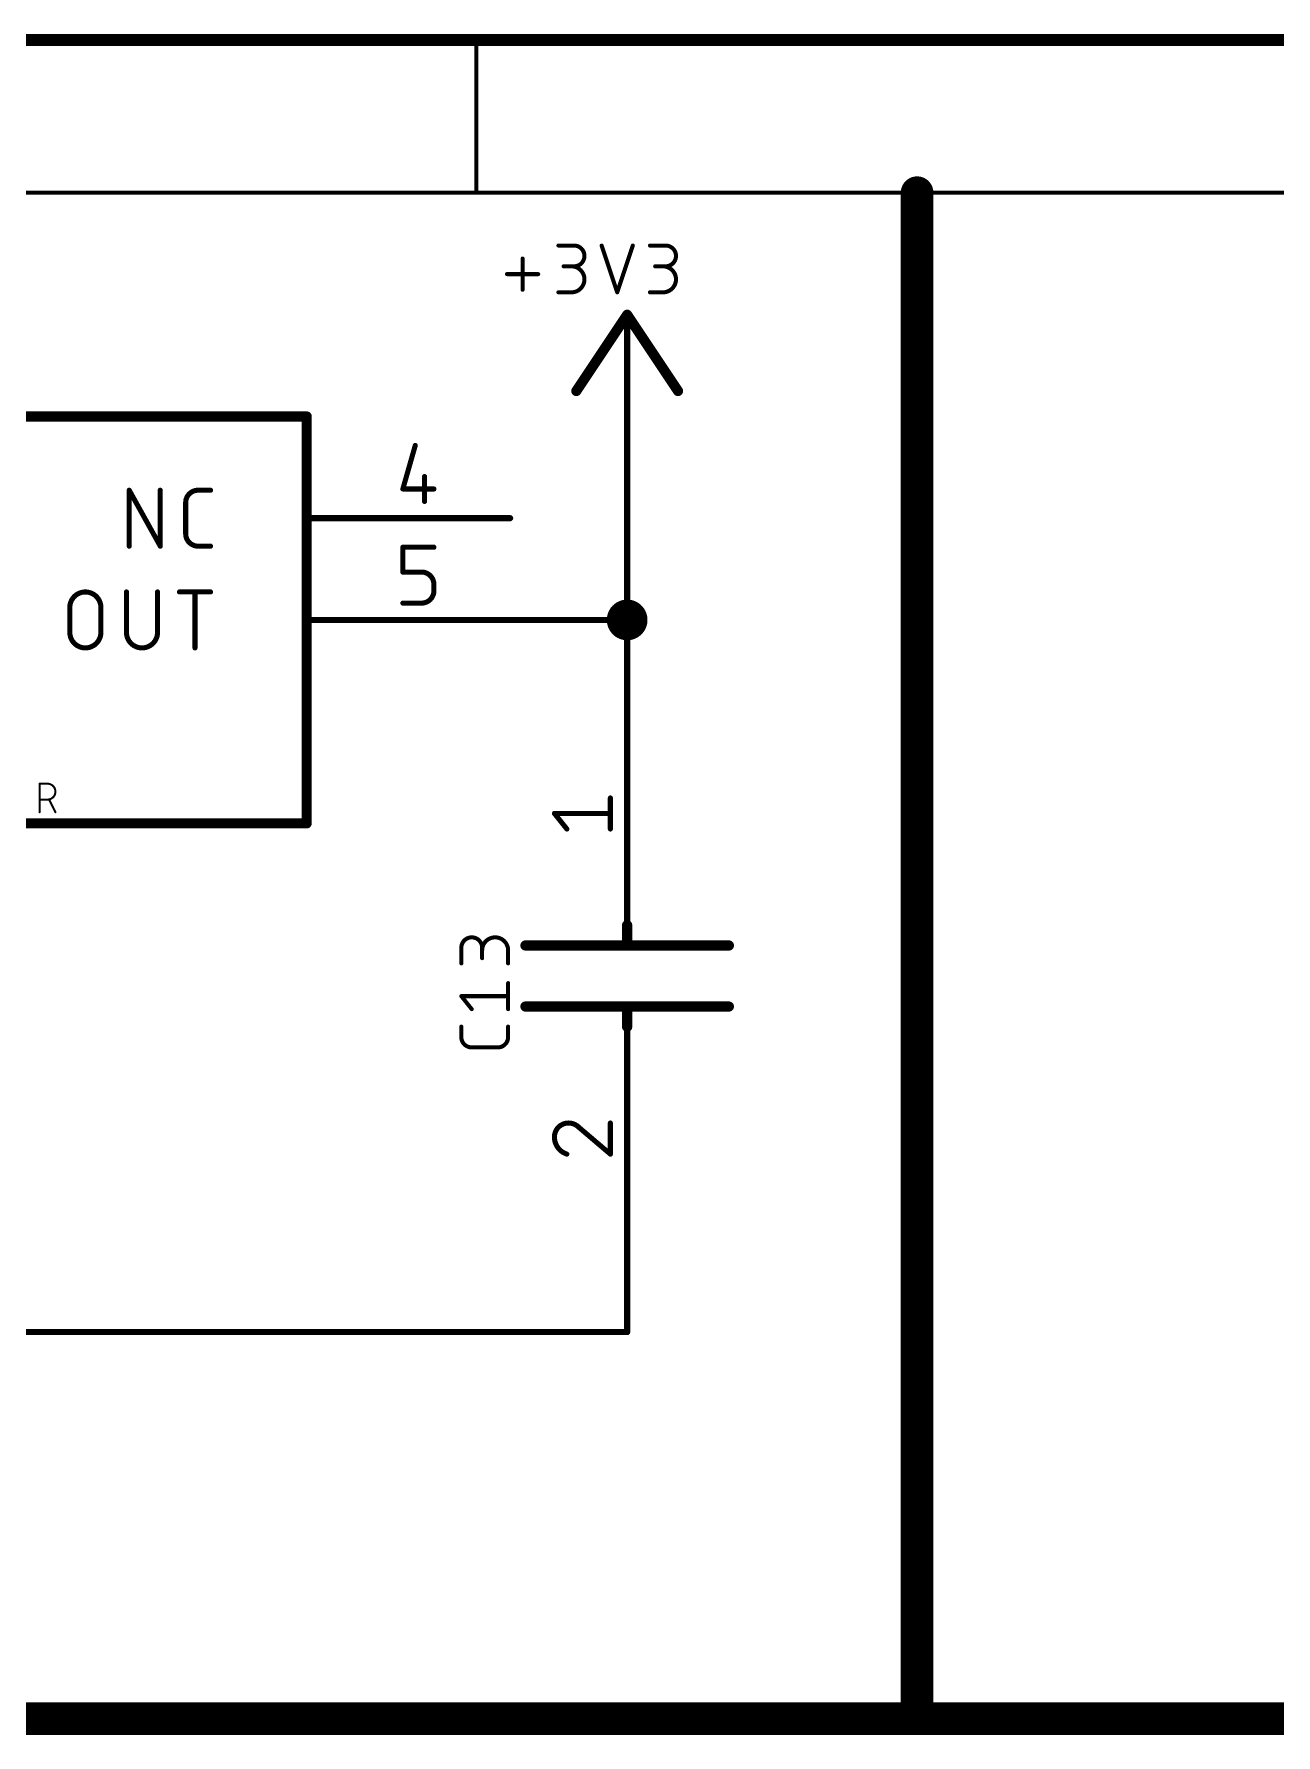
# Model space of a CAD drawing. Extents: x 0 to 261, y -15 to 164.
# Drawn here: x 77.01 to 108.02, y 121.51 to 163.98 of the extents above; entities that cross this region are included whole.
import ezdxf

# ---------------------------------------------------------------- set-up
doc = ezdxf.new("R2010")
doc.units = 0
for name, color, linetype in [('91', 110, 'CONTINUOUS'), ('94', 12, 'CONTINUOUS'), ('95', 253, 'CONTINUOUS'), ('96', 253, 'CONTINUOUS')]:
    doc.layers.add(name, color=color, linetype=linetype)

msp = doc.modelspace()

# ---------------------------------------------------------------- linework, layer by layer
at = {"layer": '91', "const_width": 0.1524}
for points in [[(91.821, 154.432), (91.821, 149.352)], [(88.9, 149.352), (91.821, 149.352)], [(91.821, 149.352), (91.821, 146.812)], [(91.821, 134.112), (91.821, 131.572)], [(91.821, 131.572), (58.801, 131.572)]]:
    msp.add_lwpolyline(points, dxfattribs=at)
at = {"layer": '91'}
for points, const_width in [([(91.8591, 154.432, 1), (91.7829, 154.432)], 0.0762), ([(91.821, 149.098, 1), (91.821, 149.606, 1), (91.821, 149.098)], 0.508), ([(88.9, 149.3901, 1), (88.9, 149.3139)], 0.0762), ([(91.8591, 149.352, 1), (91.7829, 149.352)], 0.0762), ([(91.7829, 149.352, 1), (91.8591, 149.352)], 0.0762), ([(91.821, 149.3139, 1), (91.821, 149.3901)], 0.0762), ([(91.7829, 146.812, 1), (91.8591, 146.812)], 0.0762), ([(91.8591, 134.112, 1), (91.7829, 134.112)], 0.0762), ([(91.821, 131.5339, 1), (91.821, 131.6101)], 0.0762), ([(91.7829, 131.572, 1), (91.8591, 131.572)], 0.0762)]:
    msp.add_lwpolyline(points, format="xyb", dxfattribs=dict(at, const_width=const_width))
at = {"layer": '94'}
for points, const_width in [([(260.35, 163.83), (0, 163.83)], 0.3), ([(88.0533, 163.83), (88.0533, 160.02)], 0.1), ([(256.54, 160.02), (3.81, 160.02)], 0.1), ([(91.821, 156.972), (90.551, 155.067)], 0.254), ([(93.091, 155.067), (91.821, 156.972)], 0.254), ([(91.821, 154.432), (91.821, 156.972)], 0.1524), ([(68.58, 154.432), (83.82, 154.432)], 0.254), ([(83.82, 144.272), (83.82, 154.432)], 0.254), ([(88.9, 151.892), (83.82, 151.892)], 0.1524), ([(88.9, 149.352), (83.82, 149.352)], 0.1524), ([(91.821, 146.812), (91.821, 141.732)], 0.1524), ([(83.82, 144.272), (68.58, 144.272)], 0.254), ([(91.821, 141.732), (91.821, 141.224)], 0.254), ([(94.361, 141.224), (89.281, 141.224)], 0.254), ([(94.361, 139.7), (89.281, 139.7)], 0.254), ([(91.821, 139.7), (91.821, 139.192)], 0.254), ([(91.821, 134.112), (91.821, 139.192)], 0.1524)]:
    msp.add_lwpolyline(points, dxfattribs=dict(at, const_width=const_width))
for points, const_width in [([(88.0783, 163.83, 1), (88.0283, 163.83)], 0.05), ([(88.0283, 160.02, 1), (88.0783, 160.02)], 0.05), ([(91.8738, 157.0072, 1), (91.7682, 156.9368)], 0.127), ([(91.8738, 156.9368, 1), (91.7682, 157.0072)], 0.127), ([(91.8591, 156.972, 1), (91.7829, 156.972)], 0.0762), ([(90.4982, 155.1022, 1), (90.6038, 155.0318)], 0.127), ([(93.0382, 155.0318, 1), (93.1438, 155.1022)], 0.127), ([(83.8835, 154.432, 1), (83.7565, 154.432)], 0.127), ([(83.82, 154.3685, 1), (83.82, 154.4955)], 0.127), ([(91.7829, 154.432, 1), (91.8591, 154.432)], 0.0762), ([(83.82, 151.9301, 1), (83.82, 151.8539)], 0.0762), ([(88.9, 151.8539, 1), (88.9, 151.9301)], 0.0762), ([(83.82, 149.3901, 1), (83.82, 149.3139)], 0.0762), ([(88.9, 149.3139, 1), (88.9, 149.3901)], 0.0762), ([(91.8591, 146.812, 1), (91.7829, 146.812)], 0.0762), ([(83.82, 144.2085, 1), (83.82, 144.3355)], 0.127), ([(83.7565, 144.272, 1), (83.8835, 144.272)], 0.127), ([(91.8845, 141.732, 1), (91.7575, 141.732)], 0.127), ([(91.7829, 141.732, 1), (91.8591, 141.732)], 0.0762), ([(89.281, 141.2875, 1), (89.281, 141.1605)], 0.127), ([(91.7575, 141.224, 1), (91.8845, 141.224)], 0.127), ([(94.361, 141.1605, 1), (94.361, 141.2875)], 0.127), ([(89.281, 139.7635, 1), (89.281, 139.6365)], 0.127), ([(91.8845, 139.7, 1), (91.7575, 139.7)], 0.127), ([(94.361, 139.6365, 1), (94.361, 139.7635)], 0.127), ([(91.7575, 139.192, 1), (91.8845, 139.192)], 0.127), ([(91.8591, 139.192, 1), (91.7829, 139.192)], 0.0762), ([(91.7829, 134.112, 1), (91.8591, 134.112)], 0.0762)]:
    msp.add_lwpolyline(points, format="xyb", dxfattribs=dict(at, const_width=const_width))
at = {"layer": '95'}
for points, const_width in [([(99.06, 121.92), (99.06, 160.02)], 0.8128), ([(86.5307, 153.7081), (86.2203, 152.6215)], 0.127), ([(86.7636, 152.932), (86.7636, 152.3111)], 0.127), ([(79.3883, 151.1935), (79.3883, 152.5905)], 0.127), ([(79.3883, 152.5905), (80.1644, 151.1935)], 0.127), ([(80.1644, 151.1935), (80.1644, 152.5905)], 0.127), ([(81.1093, 152.5905), (81.4197, 152.5905)], 0.127), ([(86.2203, 152.6215), (86.9964, 152.6215)], 0.127), ([(80.7988, 151.5039), (80.7988, 152.2801)], 0.127), ([(81.4197, 151.1935), (81.1093, 151.1935)], 0.127), ([(86.2203, 150.5472), (86.2203, 151.1681)], 0.127), ([(86.2203, 151.1681), (86.9964, 151.1681)], 0.127), ([(86.686, 150.5472), (86.2203, 150.5472)], 0.127), ([(79.3204, 150.0505), (79.3204, 149.0416)], 0.127), ([(80.0965, 149.0416), (80.0965, 150.0505)], 0.127), ([(80.6436, 150.0505), (81.4197, 150.0505)], 0.127), ([(81.0316, 148.6535), (81.0316, 150.0505)], 0.127), ([(86.9964, 150.0815), (86.9964, 150.2368)], 0.127), ([(77.9059, 149.0416), (77.9059, 149.6624)], 0.127), ([(78.682, 149.6624), (78.682, 149.0416)], 0.127), ([(86.2203, 149.7711), (86.686, 149.7711)], 0.127), ([(91.4019, 144.1323), (91.4019, 144.9084)], 0.127), ([(90.3153, 144.1323), (90.0049, 144.5204)], 0.127), ([(90.0049, 144.5204), (91.4019, 144.5204)], 0.127), ([(87.6808, 140.7781), (87.6808, 141.1676)], 0.1016), ([(88.2001, 141.1676), (88.2001, 140.9079)], 0.1016), ([(88.8492, 140.7781), (88.8492, 141.1026)], 0.1016), ([(88.8492, 139.6351), (88.8492, 140.2842)], 0.1016), ([(87.9404, 139.6351), (87.6808, 139.9596)], 0.1016), ([(87.6808, 139.9596), (88.8492, 139.9596)], 0.1016), ([(87.6808, 138.9389), (87.6808, 139.1986)], 0.1016), ([(88.8492, 139.1986), (88.8492, 138.9389)], 0.1016), ([(88.5896, 138.6793), (87.9404, 138.6793)], 0.1016), ([(91.4019, 136.0156), (91.4019, 136.7917)], 0.127), ([(90.6258, 136.6753), (91.4019, 136.0156)], 0.127), ([(5.08, 121.92), (99.06, 121.92)], 0.8128), ([(99.06, 121.92), (127, 121.92)], 0.8128)]:
    msp.add_lwpolyline(points, dxfattribs=dict(at, const_width=const_width))
for points, const_width in [([(99.2632, 160.02, 1), (98.8568, 160.02)], 0.4064), ([(86.5613, 153.6994, 1), (86.5002, 153.7168)], 0.0635), ([(86.7953, 152.932, 1), (86.7318, 152.932)], 0.0635), ([(79.4201, 152.5905, 1), (79.3566, 152.5905)], 0.0635), ([(79.4161, 152.6059, 1), (79.3606, 152.5751)], 0.0635), ([(80.1962, 152.5905, 1), (80.1327, 152.5905)], 0.0635), ([(81.1093, 152.5905, 0.4142), (80.7988, 152.2801)], 0.127), ([(81.1093, 152.6223, 1), (81.1093, 152.5588)], 0.0635), ([(81.1093, 152.5588, 1), (81.1093, 152.6222)], 0.0635), ([(81.4197, 152.5588, 1), (81.4197, 152.6223)], 0.0635), ([(86.2203, 152.6533, 1), (86.2203, 152.5898)], 0.0635), ([(86.1898, 152.6303, 1), (86.2508, 152.6128)], 0.0635), ([(86.9964, 152.5898, 1), (86.9964, 152.6533)], 0.0635), ([(80.8306, 152.2801, 1), (80.7671, 152.2801)], 0.0635), ([(80.7671, 152.2801, 1), (80.8306, 152.2801)], 0.0635), ([(86.7318, 152.3111, 1), (86.7953, 152.3111)], 0.0635), ([(79.3566, 151.1935, 1), (79.4201, 151.1935)], 0.0635), ([(80.1327, 151.1935, 1), (80.1962, 151.1935)], 0.0635), ([(80.1367, 151.1781, 1), (80.1922, 151.2089)], 0.0635), ([(80.7988, 151.5039, 0.4142), (81.1093, 151.1935)], 0.127), ([(80.8306, 151.5039, 1), (80.7671, 151.5039)], 0.0635), ([(80.7671, 151.5039, 1), (80.8306, 151.5039)], 0.0635), ([(81.1093, 151.2252, 1), (81.1093, 151.1618)], 0.0635), ([(81.1093, 151.1618, 1), (81.1093, 151.2252)], 0.0635), ([(81.4197, 151.1618, 1), (81.4197, 151.2252)], 0.0635), ([(86.2521, 151.1681, 1), (86.1886, 151.1681)], 0.0635), ([(86.2203, 151.1998, 1), (86.2203, 151.1364)], 0.0635), ([(86.9964, 151.1364, 1), (86.9964, 151.1998)], 0.0635), ([(86.2203, 150.579, 1), (86.2203, 150.5155)], 0.0635), ([(86.1886, 150.5472, 1), (86.2521, 150.5472)], 0.0635), ([(86.9964, 150.2368, 0.4142), (86.686, 150.5472)], 0.127), ([(86.686, 150.579, 1), (86.686, 150.5155)], 0.0635), ([(86.686, 150.5155, 1), (86.686, 150.579)], 0.0635), ([(78.682, 149.6624, 1), (77.9059, 149.6624)], 0.127), ([(79.3521, 150.0505, 1), (79.2886, 150.0505)], 0.0635), ([(80.1282, 150.0505, 1), (80.0647, 150.0505)], 0.0635), ([(80.6436, 150.0822, 1), (80.6436, 150.0188)], 0.0635), ([(81.0634, 150.0505, 1), (80.9999, 150.0505)], 0.0635), ([(81.4197, 150.0188, 1), (81.4197, 150.0822)], 0.0635), ([(86.686, 149.7711, 0.4142), (86.9964, 150.0815)], 0.127), ([(87.0282, 150.2368, 1), (86.9647, 150.2368)], 0.0635), ([(86.9647, 150.2368, 1), (87.0282, 150.2368)], 0.0635), ([(87.0282, 150.0815, 1), (86.9647, 150.0815)], 0.0635), ([(86.9647, 150.0815, 1), (87.0282, 150.0815)], 0.0635), ([(77.9376, 149.6624, 1), (77.8741, 149.6624)], 0.0635), ([(77.8741, 149.6624, 1), (77.9376, 149.6624)], 0.0635), ([(78.7137, 149.6624, 1), (78.6502, 149.6624)], 0.0635), ([(78.6502, 149.6624, 1), (78.7137, 149.6624)], 0.0635), ([(86.2203, 149.8029, 1), (86.2203, 149.7394)], 0.0635), ([(86.686, 149.8029, 1), (86.686, 149.7394)], 0.0635), ([(86.686, 149.7394, 1), (86.686, 149.8029)], 0.0635), ([(77.9376, 149.0416, 1), (77.8741, 149.0416)], 0.0635), ([(77.8741, 149.0416, 1), (77.9376, 149.0416)], 0.0635), ([(77.9059, 149.0416, 1), (78.682, 149.0416)], 0.127), ([(78.7137, 149.0416, 1), (78.6502, 149.0416)], 0.0635), ([(78.6502, 149.0416, 1), (78.7137, 149.0416)], 0.0635), ([(79.3204, 149.0416, 1), (80.0965, 149.0416)], 0.127), ([(79.3521, 149.0416, 1), (79.2886, 149.0416)], 0.0635), ([(79.2886, 149.0416, 1), (79.3521, 149.0416)], 0.0635), ([(80.1282, 149.0416, 1), (80.0647, 149.0416)], 0.0635), ([(80.0647, 149.0416, 1), (80.1282, 149.0416)], 0.0635), ([(80.9999, 148.6535, 1), (81.0634, 148.6535)], 0.0635), ([(91.4337, 144.9084, 1), (91.3701, 144.9084)], 0.0635), ([(90.0297, 144.5402, 1), (89.9801, 144.5005)], 0.0635), ([(90.0049, 144.5521, 1), (90.0049, 144.4886)], 0.0635), ([(91.4019, 144.4886, 1), (91.4019, 144.5521)], 0.0635), ([(90.2906, 144.1125, 1), (90.3401, 144.1521)], 0.0635), ([(91.3701, 144.1323, 1), (91.4337, 144.1323)], 0.0635), ([(88.2001, 141.1676, 1), (87.6808, 141.1676)], 0.1016), ([(88.8492, 141.1026, 1), (88.2001, 141.1026)], 0.1016), ([(87.7062, 141.1676, 1), (87.6554, 141.1676)], 0.0508), ([(87.6554, 141.1676, 1), (87.7062, 141.1676)], 0.0508), ([(88.2255, 141.1676, 1), (88.1747, 141.1676)], 0.0508), ([(88.1747, 141.1676, 1), (88.2255, 141.1676)], 0.0508), ([(88.1747, 141.1026, 1), (88.2255, 141.1026)], 0.0508), ([(88.8746, 141.1026, 1), (88.8238, 141.1026)], 0.0508), ([(88.8238, 141.1026, 1), (88.8746, 141.1026)], 0.0508), ([(87.6554, 140.7781, 1), (87.7062, 140.7781)], 0.0508), ([(88.1747, 140.9079, 1), (88.2255, 140.9079)], 0.0508), ([(88.8238, 140.7781, 1), (88.8746, 140.7781)], 0.0508), ([(88.8746, 140.2842, 1), (88.8238, 140.2842)], 0.0508), ([(87.7006, 139.9755, 1), (87.661, 139.9438)], 0.0508), ([(87.6808, 139.985, 1), (87.6808, 139.9342)], 0.0508), ([(88.8492, 139.9342, 1), (88.8492, 139.985)], 0.0508), ([(87.9206, 139.6192, 1), (87.9603, 139.651)], 0.0508), ([(88.8238, 139.6351, 1), (88.8746, 139.6351)], 0.0508), ([(87.7062, 139.1986, 1), (87.6554, 139.1986)], 0.0508), ([(87.6808, 138.9389, 0.4142), (87.9404, 138.6793)], 0.1016), ([(87.7062, 138.9389, 1), (87.6554, 138.9389)], 0.0508), ([(87.6554, 138.9389, 1), (87.7062, 138.9389)], 0.0508), ([(88.5896, 138.6793, 0.4142), (88.8492, 138.9389)], 0.1016), ([(88.8746, 139.1986, 1), (88.8238, 139.1986)], 0.0508), ([(88.8746, 138.9389, 1), (88.8238, 138.9389)], 0.0508), ([(88.8238, 138.9389, 1), (88.8746, 138.9389)], 0.0508), ([(87.9404, 138.7047, 1), (87.9404, 138.6539)], 0.0508), ([(87.9404, 138.6539, 1), (87.9404, 138.7047)], 0.0508), ([(88.5896, 138.7047, 1), (88.5896, 138.6539)], 0.0508), ([(88.5896, 138.6539, 1), (88.5896, 138.7047)], 0.0508), ([(90.3542, 136.7917, 0.4142), (90.0049, 136.4425)], 0.127), ([(90.6258, 136.6753, 0.2053), (90.3542, 136.7917)], 0.127), ([(90.3541, 136.8234, 1), (90.3542, 136.76)], 0.0635), ([(90.3542, 136.76, 1), (90.3542, 136.8235)], 0.0635), ([(91.4337, 136.7917, 1), (91.3701, 136.7917)], 0.0635), ([(90.0049, 136.4425, 0.3252), (90.3153, 136.0156)], 0.127), ([(90.0366, 136.4425, 1), (89.9732, 136.4424)], 0.0635), ([(89.9732, 136.4425, 1), (90.0367, 136.4425)], 0.0635), ([(90.6464, 136.6995, 1), (90.6052, 136.6511)], 0.0635), ([(90.6028, 136.6534, 1), (90.6488, 136.6972)], 0.0635), ([(90.3056, 135.9854, 1), (90.3251, 136.0458)], 0.0635), ([(91.3701, 136.0156, 1), (91.4337, 136.0156)], 0.0635), ([(91.3813, 135.9914, 1), (91.4225, 136.0398)], 0.0635), ([(99.06, 122.1232, 1), (99.06, 121.7168)], 0.4064), ([(99.06, 121.7168, 1), (99.06, 122.1232)], 0.4064), ([(98.8568, 121.92, 1), (99.2632, 121.92)], 0.4064)]:
    msp.add_lwpolyline(points, format="xyb", dxfattribs=dict(at, const_width=const_width))
at = {"layer": '96'}
for points, const_width in [([(89.2105, 157.5957), (89.2105, 158.3746)], 0.1016), ([(90.1051, 158.6992), (90.4946, 158.6992)], 0.1016), ([(91.1832, 158.6992), (91.5726, 157.5308)], 0.1016), ([(91.5726, 157.5308), (91.9621, 158.6992)], 0.1016), ([(92.3911, 158.6992), (92.7806, 158.6992)], 0.1016), ([(88.821, 157.9852), (89.5999, 157.9852)], 0.1016), ([(90.4946, 158.1799), (90.2349, 158.1799)], 0.1016), ([(92.7806, 158.1799), (92.5209, 158.1799)], 0.1016), ([(90.1051, 157.5308), (90.4296, 157.5308)], 0.1016), ([(92.3911, 157.5308), (92.7156, 157.5308)], 0.1016), ([(77.1514, 144.5514), (77.1514, 145.2626)], 0.0508), ([(77.1514, 145.2626), (77.349, 145.2626)], 0.0508), ([(77.349, 144.8675), (77.1514, 144.8675)], 0.0508), ([(77.5465, 144.5514), (77.3885, 144.8675)], 0.0508)]:
    msp.add_lwpolyline(points, dxfattribs=dict(at, const_width=const_width))
for points, const_width in [([(89.2359, 158.3746, 1), (89.1851, 158.3746)], 0.0508), ([(90.1051, 158.7246, 1), (90.1051, 158.6738)], 0.0508), ([(90.4946, 158.1799, 1), (90.4946, 158.6992)], 0.1016), ([(90.4946, 158.7246, 1), (90.4946, 158.6738)], 0.0508), ([(90.4946, 158.6738, 1), (90.4946, 158.7246)], 0.0508), ([(91.2073, 158.7072, 1), (91.1591, 158.6912)], 0.0508), ([(91.9862, 158.6912, 1), (91.938, 158.7072)], 0.0508), ([(92.3911, 158.7246, 1), (92.3911, 158.6738)], 0.0508), ([(92.7806, 158.1799, 1), (92.7806, 158.6992)], 0.1016), ([(92.7806, 158.7246, 1), (92.7806, 158.6738)], 0.0508), ([(92.7806, 158.6738, 1), (92.7806, 158.7246)], 0.0508), ([(88.821, 158.0106, 1), (88.821, 157.9598)], 0.0508), ([(89.5999, 157.9598, 1), (89.5999, 158.0106)], 0.0508), ([(90.2349, 158.2053, 1), (90.2349, 158.1545)], 0.0508), ([(90.4296, 157.5308, 1), (90.4296, 158.1799)], 0.1016), ([(90.4296, 158.2053, 1), (90.4296, 158.1545)], 0.0508), ([(90.4946, 158.2053, 1), (90.4946, 158.1545)], 0.0508), ([(90.4946, 158.1545, 1), (90.4946, 158.2053)], 0.0508), ([(92.5209, 158.2053, 1), (92.5209, 158.1545)], 0.0508), ([(92.7156, 157.5308, 1), (92.7156, 158.1799)], 0.1016), ([(92.7156, 158.2053, 1), (92.7156, 158.1545)], 0.0508), ([(92.7806, 158.2053, 1), (92.7806, 158.1545)], 0.0508), ([(92.7806, 158.1545, 1), (92.7806, 158.2053)], 0.0508), ([(89.1851, 157.5957, 1), (89.2359, 157.5957)], 0.0508), ([(90.1051, 157.5562, 1), (90.1051, 157.5054)], 0.0508), ([(90.4296, 157.5562, 1), (90.4296, 157.5054)], 0.0508), ([(90.4296, 157.5054, 1), (90.4296, 157.5562)], 0.0508), ([(91.5486, 157.5388, 1), (91.5967, 157.5228)], 0.0508), ([(91.5486, 157.5228, 1), (91.5967, 157.5388)], 0.0508), ([(92.3911, 157.5562, 1), (92.3911, 157.5054)], 0.0508), ([(92.7156, 157.5562, 1), (92.7156, 157.5054)], 0.0508), ([(92.7156, 157.5054, 1), (92.7156, 157.5562)], 0.0508), ([(77.1641, 145.2626, 1), (77.1387, 145.2626)], 0.0254), ([(77.1514, 145.2753, 1), (77.1514, 145.2499)], 0.0254), ([(77.349, 144.8675, 1), (77.349, 145.2626)], 0.0508), ([(77.349, 145.2753, 1), (77.349, 145.2499)], 0.0254), ([(77.349, 145.2499, 1), (77.349, 145.2753)], 0.0254), ([(77.1514, 144.8802, 1), (77.1514, 144.8548)], 0.0254), ([(77.349, 144.8802, 1), (77.349, 144.8548)], 0.0254), ([(77.349, 144.8548, 1), (77.349, 144.8802)], 0.0254), ([(77.3998, 144.8732, 1), (77.3771, 144.8618)], 0.0254), ([(77.1387, 144.5514, 1), (77.1641, 144.5514)], 0.0254), ([(77.5352, 144.5457, 1), (77.5579, 144.5571)], 0.0254)]:
    msp.add_lwpolyline(points, format="xyb", dxfattribs=dict(at, const_width=const_width))

doc.saveas('drawing.dxf')
